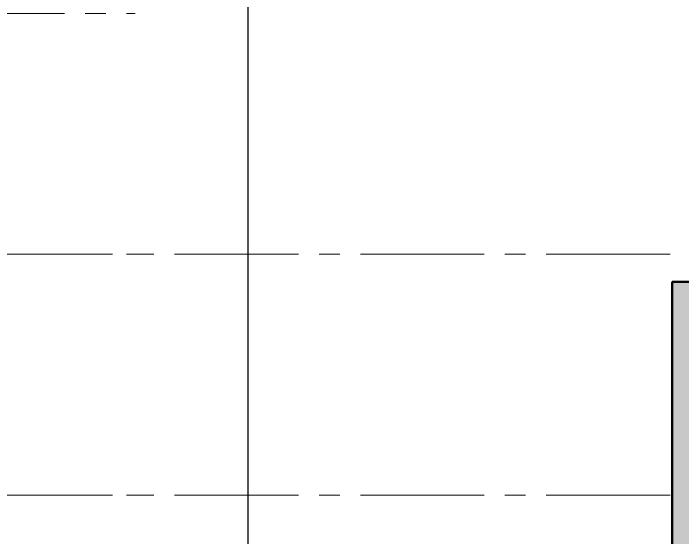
# Model space of a CAD drawing. Header units: millimetres. Extents: x 573003 to 1294762, y -9906 to 413061.
# Drawn here: x 933340 to 943060, y 151360 to 158976 of the extents above; entities that cross this region are included whole.
import ezdxf
from ezdxf.xclip import XClip

# ---------------------------------------------------------------- set-up
doc = ezdxf.new("R2010")
doc.units = ezdxf.units.MM
doc.header["$MEASUREMENT"] = 0
doc.linetypes.add('IMPORT-CE', pattern=[135, 90, -15, 15, -15])
doc.layers.add('A-WALL-PATT', color=251, linetype='Continuous')
doc.layers.add('KT-Net cot', color=2, linetype='Continuous', lineweight=50)
doc.layers.add('KT-Net truc', color=18, linetype='Continuous', lineweight=15)

# ---------------------------------------------------------------- blocks, each defined once
blk = doc.blocks.new('Levels')
at = {"layer": 'KT-Net truc', "linetype": 'IMPORT-CE', "ltscale": 20, "elevation": 0}
for points in [[(-7437.9, 144500), (6189, 144500)], [(-7437.9, 141000), (6189, 141000)], [(-7437.9, 137500), (6189, 137500)]]:
    blk.add_lwpolyline(points, dxfattribs=at)

msp = doc.modelspace()

# ---------------------------------------------------------------- hatches: boundary and pattern name
at = {"layer": 'A-WALL-PATT', "extrusion": (-6.59362e-19, -3.84344e-07, 1)}
h = msp.add_hatch(color=256, dxfattribs=at)
h.dxf.hatch_style = 1
h.paths.add_polyline_path([(942909.6, 155075.6), (946009.6, 155075.6), (946009.6, -1524.4), (942909.6, -1524.4)])
h.paths.add_polyline_path([(943209.9, 154875.6), (945709.9, 154875.6), (945709.9, 152575.6), (943209.9, 152575.6)], flags=16)
h.paths.add_polyline_path([(945709.9, -1324.4), (943209.9, -1324.4), (943209.9, 152375.6), (945709.9, 152375.6)], flags=16)

# ---------------------------------------------------------------- linework, layer by layer
at = {"layer": 'KT-Net cot', "extrusion": (-6.58992e-19, -3.84344e-07, 1), "elevation": 2.3}
msp.add_lwpolyline([(942909.6, 155075.6), (946009.6, 155075.6), (946009.6, -1524.4), (942909.6, -1524.4)], close=True, dxfattribs=at)
at = {"layer": 'KT-Net truc', "linetype": 'IMPORT-CE', "ltscale": 20}
for p, q in [((835779.6, 155475.6, 0), (1011270.2, 155475.6, 0)), ((835779.6, 151975.6, 0), (1011270.2, 151975.6, 0))]:
    msp.add_line(p, q, dxfattribs=at)

# ---------------------------------------------------------------- block references
at = {"layer": 'A-WALL-PATT', "extrusion": (1.28234e-05, -1.60101e-05, 1)}
ref = msp.add_blockref('Levels', (928921.7, 14475.6, 12), dxfattribs=at)
XClip(ref).set_block_clipping_path([(-10000.9729920527, -14250.0002276749), (7826.2951040427, 148448.2412643412)])

doc.saveas('drawing.dxf')
